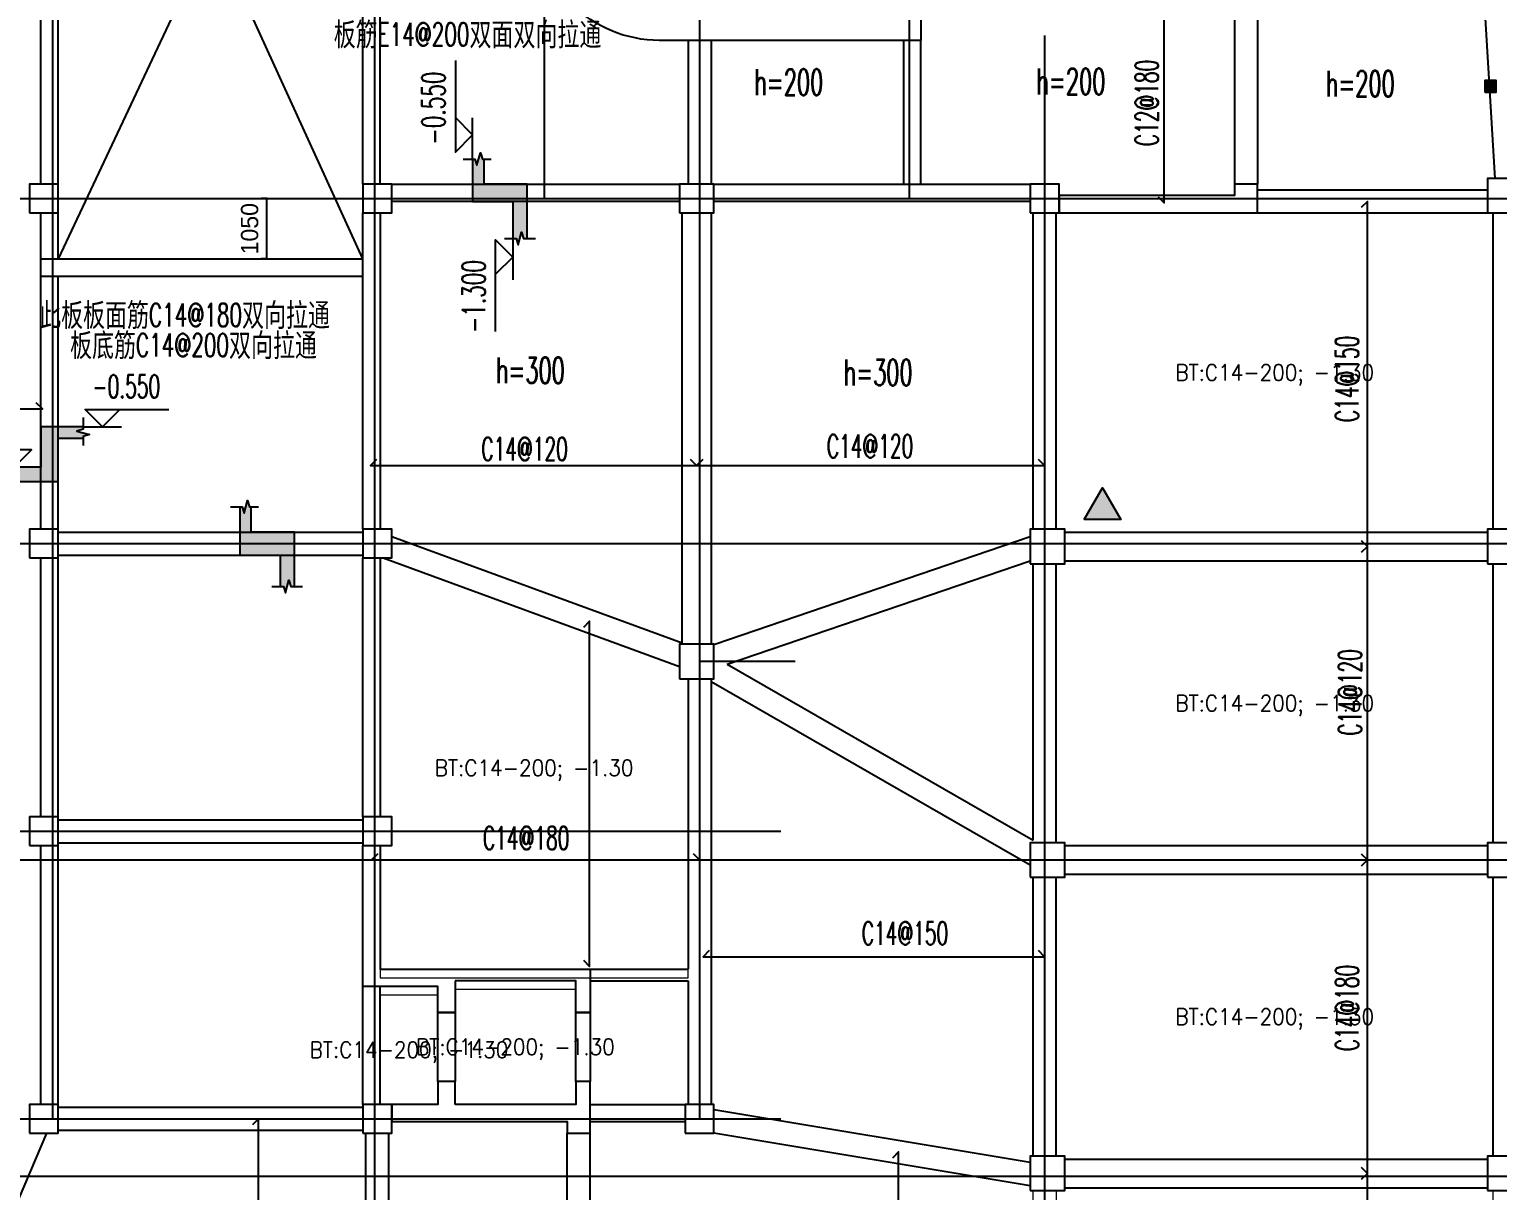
# Model space of a CAD drawing. Header units: millimetres. Extents: x 129427 to 386235, y 419441 to 703525.
# Drawn here: x 295196 to 320721, y 634745 to 654936 of the extents above; entities that cross this region are included whole.
import ezdxf
from ezdxf.enums import TextEntityAlignment as Align

# ---------------------------------------------------------------- set-up
doc = ezdxf.new("R2010")
doc.units = ezdxf.units.MM
doc.header["$LTSCALE"] = 100
for name, color, linetype in [('B-dote', 253, 'Continuous'), ('B-TEXT', 7, 'Continuous'), ('B-开洞', 7, 'Continuous'), ('B-板厚', 2, 'Continuous'), ('B-正筋文字', 7, 'Continuous'), ('B-正筋钢筋', 6, 'Continuous'), ('B-沉降观测点', 5, 'Continuous'), ('COLU', 7, 'Continuous'), ('GZ', 7, 'Continuous'), ('h填实-GZ', 254, 'Continuous'), ('h填实-板', 254, 'Continuous'), ('h斜线-墙', 7, 'Continuous'), ('h斜线-柱', 7, 'Continuous'), ('Q-门框', 6, 'Continuous'), ('WALL', 3, 'Continuous'), ('梁', 4, 'Continuous'), ('梁虚线', 4, 'Continuous')]:
    doc.layers.add(name, color=color, linetype=linetype)
doc.layers.add('floor13', color=211, linetype='Continuous', lineweight=0, true_color=0xffaaff)
doc.styles.get("Standard").update_dxf_attribs({"font": 'standard'})
doc.styles.add('汉字', font='汉字')
doc.dimstyles.get("Standard").update_dxf_attribs({"dimtxt": 300, "dimasz": 100, "dimexe": 100, "dimexo": 250, "dimgap": 100, "dimtad": 0, "dimtoh": 1, "dimdec": 0, "dimdsep": 46, "dimcen": 0.09, "dimclrt": 7, "dimadec": 0, "dimazin": 0, "dimtfac": 1, "dimtdec": 4, "dimtofl": 0, "dimtmove": 0, "dimatfit": 3, "dimfxl": 4, "dimfxlon": 1, "dimtolj": 1, "dimtzin": 0, "dimarcsym": 0})

# ---------------------------------------------------------------- blocks, each defined once
blk = doc.blocks.new('A$C7FDE0673')
at = {"layer": 'B-沉降观测点'}
blk.add_hatch(color=256, dxfattribs=at).paths.add_polyline_path([(318, 551), (0, 0), (636, 0)], flags=0)
blk.add_lwpolyline([(0, 0), (318, 551), (636, 0)], close=True, dxfattribs=at)
blk = doc.blocks.new('*D0')
at = {"layer": 'B-TEXT', "color": 0, "linetype": 'ByBlock', "lineweight": -2}
for p, q in [((299331, 651995), (299227, 651995)), ((299327, 650945), (299327, 651995)), ((299331, 650945), (299227, 650945))]:
    blk.add_line(p, q, dxfattribs=at)
for points in [[(299327, 651995), (299343, 651895), (299310, 651895)], [(299327, 650945), (299310, 651045), (299343, 651045)]]:
    blk.add_solid(points, dxfattribs=at)
at = {"layer": 'B-TEXT', "color": 7, "linetype": 'Continuous', "lineweight": -2, "insert": (299027, 651470), "char_height": 300, "width": 690, "attachment_point": 5, "rotation": 90, "style": '汉字'}
blk.add_mtext('1050', dxfattribs=at)
blk = doc.blocks.new('*D414')
at = {"layer": 'GZ', "color": 0, "linetype": 'ByBlock', "lineweight": -2}
for p, q in [((321674, 656045), (321778, 656045)), ((321678, 653845), (321678, 656045)), ((321674, 653845), (321778, 653845))]:
    blk.add_line(p, q, dxfattribs=at)
for points in [[(321678, 656045), (321695, 655945), (321661, 655945)], [(321678, 653845), (321661, 653945), (321695, 653945)]]:
    blk.add_solid(points, dxfattribs=at)
at = {"layer": 'GZ', "color": 7, "linetype": 'Continuous', "lineweight": -2, "insert": (321378, 654945), "char_height": 300, "width": 780, "attachment_point": 5, "rotation": 90, "style": '汉字'}
blk.add_mtext('2200', dxfattribs=at)

msp = doc.modelspace()

# ---------------------------------------------------------------- hatches: boundary and pattern name
at = {"layer": 'h填实-GZ'}
msp.add_hatch(color=256, dxfattribs=at).paths.add_polyline_path([(320496.5, 653844.7), (320696.5, 653844.7), (320696.5, 654044.7), (320496.5, 654044.7)], flags=0)
at = {"layer": 'h填实-板'}
for points in [[(303850.7, 651298.8), (303789.1, 651298.8), (303754.1, 651408.8), (303694.1, 651188.8), (303659.1, 651298.8), (303600.7, 651298.8), (303600.7, 651944.7), (302900.7, 651944.7), (302900.7, 652681.8), (302939.9, 652681.8), (302974.9, 652571.8), (303034.9, 652791.8), (303069.9, 652681.8), (303100.7, 652681.8), (303100.7, 652244.7), (303850.7, 652244.7)], [(294750.5, 647136.8), (294750.5, 647075.2), (295696.5, 647075.2), (295696.5, 647825.2), (296133.6, 647825.2), (296133.6, 647854.5), (296243.6, 647889.5), (296023.6, 647949.5), (296133.6, 647984.5), (296133.6, 648025.2), (295396.5, 648025.2), (295396.5, 647325.2), (294750.5, 647325.2), (294750.5, 647266.8), (294640.5, 647231.8), (294860.5, 647171.8)], [(299054.6, 646194.7), (299054.6, 646631.8), (299025.3, 646631.8), (298990.3, 646741.8), (298930.3, 646521.8), (298895.3, 646631.8), (298854.6, 646631.8), (298854.6, 645794.7), (299554.6, 645794.7), (299554.6, 645248.8), (299613, 645248.8), (299648, 645138.8), (299708, 645358.8), (299743, 645248.8), (299804.6, 645248.8), (299804.6, 646194.7)]]:
    msp.add_hatch(color=256, dxfattribs=at).paths.add_polyline_path(points, flags=0)
at = {"layer": 'h斜线-墙'}
h = msp.add_hatch(dxfattribs=at)
h.set_pattern_fill('ANSI31', color=256, scale=40, style=0)
h.set_pattern_definition([])
edge = h.paths.add_edge_path(flags=0)
edge.add_line((310396.5, 658194.7), (309496.5, 658194.7))
edge.add_line((309496.5, 658194.7), (309496.5, 655044.7))
edge.add_line((309496.5, 655044.7), (310396.5, 655044.7))
edge.add_line((310396.5, 655044.7), (310396.5, 655944.7))
edge.add_line((310396.5, 655944.7), (310696.5, 655944.7))
edge.add_line((310696.5, 655944.7), (310696.5, 654744.7))
edge.add_line((310696.5, 654744.7), (306146.5, 654744.7))
edge.add_arc((306146.5, 656894.7), 2150, 180, 270, ccw=False)
edge.add_line((303996.5, 656894.7), (303996.5, 661344.7))
edge.add_line((303996.5, 661344.7), (304296.5, 661344.7))
edge.add_line((304296.5, 661344.7), (304296.5, 656894.7))
edge.add_arc((306146.5, 656894.7), 1850, 180, 270)
edge.add_line((306146.5, 655044.7), (309196.5, 655044.7))
edge.add_line((309196.5, 655044.7), (309196.5, 658494.7))
edge.add_line((309196.5, 658494.7), (313146.5, 658494.7))
edge.add_line((313146.5, 658494.7), (313146.5, 658244.7))
edge.add_line((313146.5, 658244.7), (312546.5, 658244.7))
edge.add_line((312546.5, 658244.7), (312546.5, 656244.7))
edge.add_line((312546.5, 656244.7), (313146.5, 656244.7))
edge.add_line((313146.5, 656244.7), (313146.5, 655944.7))
edge.add_line((313146.5, 655944.7), (312096.5, 655944.7))
edge.add_line((312096.5, 655944.7), (312096.5, 656244.7))
edge.add_line((312096.5, 656244.7), (312296.5, 656244.7))
edge.add_line((312296.5, 656244.7), (312296.5, 658244.7))
edge.add_line((312296.5, 658244.7), (310696.5, 658244.7))
edge.add_line((310696.5, 658244.7), (310696.5, 656644.7))
edge.add_line((310696.5, 656644.7), (310396.5, 656644.7))
edge.add_line((310396.5, 656644.7), (310396.5, 658194.7))
h = msp.add_hatch(dxfattribs=at)
h.set_pattern_fill('ANSI31', color=256, scale=40, style=0)
h.set_pattern_definition([])
h.paths.add_polyline_path([(301496.5, 652244.7), (306496.5, 652244.7), (306496.5, 651944.7), (301496.5, 651944.7)], flags=0)
h = msp.add_hatch(dxfattribs=at)
h.set_pattern_fill('ANSI31', color=256, scale=40, style=0)
h.set_pattern_definition([])
h.paths.add_polyline_path([(307096.5, 652244.7), (312596.5, 652244.7), (312596.5, 651944.7), (307096.5, 651944.7)], flags=0)
h = msp.add_hatch(dxfattribs=at)
h.set_pattern_fill('ANSI31', color=256, scale=40, style=0)
h.set_pattern_definition([])
h.paths.add_polyline_path([(316546.5, 651744.7), (316546.5, 652244.7), (316146.5, 652244.7), (316146.5, 652044.7), (313096.5, 652044.7), (313096.5, 651744.7)], flags=0)
h = msp.add_hatch(dxfattribs=at)
h.set_pattern_fill('ANSI31', color=256, scale=40, style=0)
h.set_pattern_definition([])
h.paths.add_polyline_path([(300996.5, 651744.7), (301296.5, 651744.7), (301296.5, 646244.7), (300996.5, 646244.7)], flags=0)
h = msp.add_hatch(dxfattribs=at)
h.set_pattern_fill('ANSI31', color=256, scale=40, style=0)
h.set_pattern_definition([])
h.paths.add_polyline_path([(300996.5, 645744.7), (301296.5, 645744.7), (301296.5, 641244.7), (300996.5, 641244.7)], flags=0)
h = msp.add_hatch(dxfattribs=at)
h.set_pattern_fill('ANSI31', color=256, scale=40, style=0)
h.set_pattern_definition([])
h.paths.add_polyline_path([(302596.5, 638394.7), (302596.5, 637844.7), (302296.5, 637844.7), (302296.5, 638294.7), (300996.5, 638294.7), (300996.5, 640744.7), (301296.5, 640744.7), (301296.5, 638594.7), (304946.5, 638594.7), (304946.5, 637844.7), (304696.5, 637844.7), (304696.5, 638394.7)], flags=0)
h = msp.add_hatch(dxfattribs=at)
h.set_pattern_fill('ANSI31', color=256, scale=40, style=0)
h.set_pattern_definition([])
h.paths.add_polyline_path([(302296.5, 637844.7), (302596.5, 637844.7), (302596.5, 636644.7), (302296.5, 636644.7)], flags=0)
h = msp.add_hatch(dxfattribs=at)
h.set_pattern_fill('ANSI31', color=256, scale=40, style=0)
h.set_pattern_definition([])
h.paths.add_polyline_path([(304696.5, 637844.7), (304946.5, 637844.7), (304946.5, 636644.7), (304696.5, 636644.7)], flags=0)
h = msp.add_hatch(dxfattribs=at)
h.set_pattern_fill('ANSI31', color=256, scale=40, style=0)
h.set_pattern_definition([])
h.paths.add_polyline_path([(302596.5, 636244.7), (302596.5, 636644.7), (302296.5, 636644.7), (302296.5, 636244.7), (301496.5, 636244.7), (301496.5, 635944.7), (304546.5, 635944.7), (304546.5, 635744.7), (304946.5, 635744.7), (304946.5, 636644.7), (304696.5, 636644.7), (304696.5, 636244.7)], flags=0)
at = {"layer": 'h斜线-柱'}
h = msp.add_hatch(dxfattribs=at)
h.set_pattern_fill('ANSI31', color=256, scale=40, style=0)
h.set_pattern_definition([])
h.paths.add_polyline_path([(295196.5, 651744.7), (295696.5, 651744.7), (295696.5, 652244.7), (295196.5, 652244.7)], flags=0)
h = msp.add_hatch(dxfattribs=at)
h.set_pattern_fill('ANSI31', color=256, scale=40, style=0)
h.set_pattern_definition([])
h.paths.add_polyline_path([(300996.5, 651744.7), (301496.5, 651744.7), (301496.5, 652244.7), (300996.5, 652244.7)], flags=0)
h = msp.add_hatch(dxfattribs=at)
h.set_pattern_fill('ANSI31', color=256, scale=40, style=0)
h.set_pattern_definition([])
h.paths.add_polyline_path([(306496.5, 651744.7), (307096.5, 651744.7), (307096.5, 652244.7), (306496.5, 652244.7)], flags=0)
h = msp.add_hatch(dxfattribs=at)
h.set_pattern_fill('ANSI31', color=256, scale=40, style=0)
h.set_pattern_definition([])
h.paths.add_polyline_path([(312596.5, 651744.7), (313096.5, 651744.7), (313096.5, 652244.7), (312596.5, 652244.7)], flags=0)
h = msp.add_hatch(dxfattribs=at)
h.set_pattern_fill('ANSI31', color=256, scale=40, style=0)
h.set_pattern_definition([])
h.paths.add_polyline_path([(320546.5, 651744.7), (321146.5, 651744.7), (321146.5, 652344.7), (320546.5, 652344.7)], flags=0)
h = msp.add_hatch(dxfattribs=at)
h.set_pattern_fill('ANSI31', color=256, scale=40, style=0)
h.set_pattern_definition([])
h.paths.add_polyline_path([(295196.5, 645744.7), (295696.5, 645744.7), (295696.5, 646244.7), (295196.5, 646244.7)], flags=0)
h = msp.add_hatch(dxfattribs=at)
h.set_pattern_fill('ANSI31', color=256, scale=40, style=0)
h.set_pattern_definition([])
h.paths.add_polyline_path([(300996.5, 645744.7), (301496.5, 645744.7), (301496.5, 646244.7), (300996.5, 646244.7)], flags=0)
h = msp.add_hatch(dxfattribs=at)
h.set_pattern_fill('ANSI31', color=256, scale=40, style=0)
h.set_pattern_definition([])
h.paths.add_polyline_path([(312596.5, 645644.7), (313196.5, 645644.7), (313196.5, 646244.7), (312596.5, 646244.7)], flags=0)
h = msp.add_hatch(dxfattribs=at)
h.set_pattern_fill('ANSI31', color=256, scale=40, style=0)
h.set_pattern_definition([])
h.paths.add_polyline_path([(320546.5, 645644.7), (321146.5, 645644.7), (321146.5, 646244.7), (320546.5, 646244.7)], flags=0)
h = msp.add_hatch(dxfattribs=at)
h.set_pattern_fill('ANSI31', color=256, scale=40, style=0)
h.set_pattern_definition([])
h.paths.add_polyline_path([(306496.5, 643644.7), (307096.5, 643644.7), (307096.5, 644244.7), (306496.5, 644244.7)], flags=0)
h = msp.add_hatch(dxfattribs=at)
h.set_pattern_fill('ANSI31', color=256, scale=40, style=0)
h.set_pattern_definition([])
h.paths.add_polyline_path([(295196.5, 640744.7), (295696.5, 640744.7), (295696.5, 641244.7), (295196.5, 641244.7)], flags=0)
h = msp.add_hatch(dxfattribs=at)
h.set_pattern_fill('ANSI31', color=256, scale=40, style=0)
h.set_pattern_definition([])
h.paths.add_polyline_path([(300996.5, 640744.7), (301496.5, 640744.7), (301496.5, 641244.7), (300996.5, 641244.7)], flags=0)
h = msp.add_hatch(dxfattribs=at)
h.set_pattern_fill('ANSI31', color=256, scale=40, style=0)
h.set_pattern_definition([])
h.paths.add_polyline_path([(312596.5, 640194.7), (313196.5, 640194.7), (313196.5, 640794.7), (312596.5, 640794.7)], flags=0)
h = msp.add_hatch(dxfattribs=at)
h.set_pattern_fill('ANSI31', color=256, scale=40, style=0)
h.set_pattern_definition([])
h.paths.add_polyline_path([(320546.5, 640194.7), (321146.5, 640194.7), (321146.5, 640794.7), (320546.5, 640794.7)], flags=0)
h = msp.add_hatch(dxfattribs=at)
h.set_pattern_fill('ANSI31', color=256, scale=40, style=0)
h.set_pattern_definition([])
h.paths.add_polyline_path([(295196.5, 635744.7), (295696.5, 635744.7), (295696.5, 636244.7), (295196.5, 636244.7)], flags=0)
h = msp.add_hatch(dxfattribs=at)
h.set_pattern_fill('ANSI31', color=256, scale=40, style=0)
h.set_pattern_definition([])
h.paths.add_polyline_path([(300996.5, 635744.7), (301496.5, 635744.7), (301496.5, 636244.7), (300996.5, 636244.7)], flags=0)
h = msp.add_hatch(dxfattribs=at)
h.set_pattern_fill('ANSI31', color=256, scale=40, style=0)
h.set_pattern_definition([])
h.paths.add_polyline_path([(306596.5, 635744.7), (307096.5, 635744.7), (307096.5, 636244.7), (306596.5, 636244.7)], flags=0)
h = msp.add_hatch(dxfattribs=at)
h.set_pattern_fill('ANSI31', color=256, scale=40, style=0)
h.set_pattern_definition([])
h.paths.add_polyline_path([(312596.5, 634744.7), (313196.5, 634744.7), (313196.5, 635344.7), (312596.5, 635344.7)], flags=0)
h = msp.add_hatch(dxfattribs=at)
h.set_pattern_fill('ANSI31', color=256, scale=40, style=0)
h.set_pattern_definition([])
h.paths.add_polyline_path([(320546.5, 634744.7), (321146.5, 634744.7), (321146.5, 635344.7), (320546.5, 635344.7)], flags=0)

# ---------------------------------------------------------------- linework, layer by layer
at = {"layer": 'B-dote'}
for p, q in [((304146.5, 678069.9), (304146.5, 651994.7)), ((295596.5, 677819.9), (295596.5, 635994.7)), ((301196.5, 677819.9), (301196.5, 628994.7)), ((306846.5, 673167.5), (306846.5, 635994.7)), ((310496.5, 651994.7), (310496.5, 661144.7)), ((312846.5, 654827.1), (312846.5, 623494.7)), ((190805.6, 651994.7), (366607.1, 651994.7)), ((191046.5, 645994.7), (366607.1, 645994.7)), ((308507.9, 643944.7), (306846.5, 643944.7)), ((287346.5, 640994.7), (308257.9, 640994.7)), ((247969.5, 640494.7), (366607.1, 640494.7)), ((287346.5, 635994.7), (308257.9, 635994.7)), ((236131.7, 634994.7), (366607.1, 634994.7))]:
    msp.add_line(p, q, dxfattribs=at)
at = {"layer": 'B-TEXT'}
for p, q in [((302902.2, 652681.8), (302902.2, 653398.7)), ((303600.7, 651298.8), (303600.7, 650581.9)), ((296133.6, 648025.2), (296799.3, 648025.2))]:
    msp.add_line(p, q, dxfattribs=at)
for points in [[(302602.2, 654393.8), (302602.2, 652802), (302902.2, 653102), (302602.2, 653402)], [(302737.5, 652681.8), (302941.4, 652681.8), (302976.4, 652571.8), (303036.4, 652791.8), (303071.4, 652681.8), (303225.3, 652681.8)], [(302900.7, 652681.8), (302900.7, 651944.7), (303600.7, 651944.7), (303600.7, 651298.8)], [(303850.7, 651298.8), (303850.7, 652244.7), (303100.7, 652244.7), (303100.7, 652681.8)], [(303455.2, 651298.8), (303659.1, 651298.8), (303694.1, 651188.8), (303754.1, 651408.8), (303789.1, 651298.8), (303993.1, 651298.8)], [(303300.7, 649685.2), (303300.7, 651277), (303600.7, 650977), (303300.7, 650677)], [(296133.6, 648188.4), (296133.6, 647984.5), (296023.6, 647949.5), (296243.6, 647889.5), (296133.6, 647854.5), (296133.6, 647700.6)], [(296766.4, 648325.2), (296466.4, 648025.2), (296466.4, 648025.2), (296466.4, 648025.2), (296166.4, 648325.2), (297622.6, 648325.2)], [(296133.6, 648025.2), (295396.5, 648025.2), (295396.5, 647325.2), (294750.5, 647325.2)], [(294750.5, 647075.2), (295696.5, 647075.2), (295696.5, 647825.2), (296133.6, 647825.2)], [(294633.4, 647625.2), (294933.4, 647325.2), (294933.4, 647325.2), (294933.4, 647325.2), (295233.4, 647625.2), (293777.3, 647625.2)], [(298691.3, 646631.8), (298895.3, 646631.8), (298930.3, 646521.8), (298990.3, 646741.8), (299025.3, 646631.8), (299179.2, 646631.8)], [(298854.6, 646631.8), (298854.6, 645794.7), (299554.6, 645794.7), (299554.6, 645248.8)], [(299804.6, 645248.8), (299804.6, 646194.7), (299054.6, 646194.7), (299054.6, 646631.8)], [(299409.1, 645248.8), (299613, 645248.8), (299648, 645138.8), (299708, 645358.8), (299743, 645248.8), (299946.9, 645248.8)]]:
    msp.add_lwpolyline(points, dxfattribs=at)
at = {"layer": 'B-开洞'}
for p, q in [((300996.5, 650944.7), (295646.5, 662644.7)), ((301196.5, 662644.7), (295696.5, 650944.7))]:
    msp.add_line(p, q, dxfattribs=at)
at = {"layer": 'B-正筋钢筋'}
for points in [[(314818, 652023.6), (314924.1, 651917.5), (314924.1, 656022.8), (314818, 655916.7)], [(318351, 646050.8), (318457.1, 645944.7), (318457.1, 651944.7), (318351, 651838.7)], [(287452.6, 648442.3), (287346.5, 648336.2), (295422.1, 648336.2), (295316.1, 648442.3)], [(301232.9, 647457.7), (301126.8, 647351.7), (306796.5, 647351.7), (306690.4, 647457.7)], [(306902.5, 647457.7), (306796.5, 647351.7), (312846.5, 647351.7), (312740.4, 647457.7)], [(318351, 640600.8), (318457.1, 640494.7), (318457.1, 645944.7), (318351, 645838.7)], [(304830.8, 638750.8), (304936.9, 638644.7), (304936.9, 644643.8), (304830.8, 644537.7)], [(301252.5, 640600.8), (301146.5, 640494.7), (306846.5, 640494.7), (306740.4, 640600.8)], [(318351, 635150.8), (318457.1, 635044.7), (318457.1, 640494.7), (318351, 640388.7)], [(307016.5, 638918.3), (306910.4, 638812.2), (312846.5, 638812.2), (312740.4, 638918.3)], [(299074, 629361.8), (299180.1, 629255.7), (299180.1, 635994.7), (299074, 635888.7)], [(310201.1, 629050.8), (310307.2, 628944.7), (310307.2, 635417.9), (310201.1, 635311.9)], [(318351, 629050.8), (318457.1, 628944.7), (318457.1, 635044.7), (318351, 634938.7)]]:
    msp.add_lwpolyline(points, dxfattribs=at)
at = {"layer": 'COLU'}
for points in [[(295196.5, 651744.7), (295696.5, 651744.7), (295696.5, 652244.7), (295196.5, 652244.7)], [(300996.5, 651744.7), (301496.5, 651744.7), (301496.5, 652244.7), (300996.5, 652244.7)], [(306496.5, 651744.7), (307096.5, 651744.7), (307096.5, 652244.7), (306496.5, 652244.7)], [(312596.5, 651744.7), (313096.5, 651744.7), (313096.5, 652244.7), (312596.5, 652244.7)], [(320546.5, 651744.7), (321146.5, 651744.7), (321146.5, 652344.7), (320546.5, 652344.7)], [(295196.5, 645744.7), (295696.5, 645744.7), (295696.5, 646244.7), (295196.5, 646244.7)], [(300996.5, 645744.7), (301496.5, 645744.7), (301496.5, 646244.7), (300996.5, 646244.7)], [(312596.5, 645644.7), (313196.5, 645644.7), (313196.5, 646244.7), (312596.5, 646244.7)], [(320546.5, 645644.7), (321146.5, 645644.7), (321146.5, 646244.7), (320546.5, 646244.7)], [(306496.5, 643644.7), (307096.5, 643644.7), (307096.5, 644244.7), (306496.5, 644244.7)], [(295196.5, 640744.7), (295696.5, 640744.7), (295696.5, 641244.7), (295196.5, 641244.7)], [(300996.5, 640744.7), (301496.5, 640744.7), (301496.5, 641244.7), (300996.5, 641244.7)], [(312596.5, 640194.7), (313196.5, 640194.7), (313196.5, 640794.7), (312596.5, 640794.7)], [(320546.5, 640194.7), (321146.5, 640194.7), (321146.5, 640794.7), (320546.5, 640794.7)], [(295196.5, 635744.7), (295696.5, 635744.7), (295696.5, 636244.7), (295196.5, 636244.7)], [(300996.5, 635744.7), (301496.5, 635744.7), (301496.5, 636244.7), (300996.5, 636244.7)], [(306596.5, 635744.7), (307096.5, 635744.7), (307096.5, 636244.7), (306596.5, 636244.7)], [(312596.5, 634744.7), (313196.5, 634744.7), (313196.5, 635344.7), (312596.5, 635344.7)], [(320546.5, 634744.7), (321146.5, 634744.7), (321146.5, 635344.7), (320546.5, 635344.7)]]:
    msp.add_lwpolyline(points, close=True, dxfattribs=at)
at = {"layer": 'floor13'}
for p, q in [((306496.5, 651944.7), (301496.5, 651944.7)), ((301496.5, 651944.7), (301496.5, 651744.7)), ((306496.5, 651744.7), (306496.5, 651944.7)), ((312596.5, 651944.7), (307096.5, 651944.7)), ((307096.5, 651944.7), (307096.5, 651744.7)), ((312596.5, 651744.7), (312596.5, 651944.7)), ((301496.5, 651744.7), (301296.5, 651744.7)), ((301296.5, 651744.7), (301296.5, 646244.7)), ((306546.5, 651744.7), (306496.5, 651744.7)), ((306546.5, 644267.5), (306546.5, 651744.7)), ((307096.5, 651744.7), (307046.5, 651744.7)), ((307046.5, 651744.7), (307046.5, 644244.7)), ((312646.5, 651744.7), (312596.5, 651744.7)), ((312646.5, 646244.7), (312646.5, 651744.7)), ((313096.5, 651744.7), (313046.5, 651744.7)), ((313046.5, 651744.7), (313046.5, 646244.7)), ((316146.5, 651744.7), (313096.5, 651744.7)), ((316746.5, 651744.7), (316146.5, 651744.7)), ((320546.5, 651744.7), (316746.5, 651744.7)), ((320646.5, 651744.7), (320546.5, 651744.7)), ((320646.5, 646244.7), (320646.5, 651744.7)), ((301296.5, 646244.7), (301496.5, 646244.7)), ((301496.5, 646244.7), (301496.5, 646116.2)), ((301496.5, 646116.2), (306546.5, 644267.5)), ((307105.9, 644244.7), (312596.5, 646120.6)), ((312596.5, 646120.6), (312596.5, 646244.7)), ((312596.5, 646244.7), (312646.5, 646244.7)), ((313046.5, 646244.7), (313196.5, 646244.7)), ((313196.5, 646244.7), (313196.5, 646194.7)), ((313196.5, 646194.7), (320546.5, 646194.7)), ((320546.5, 646194.7), (320546.5, 646244.7)), ((320546.5, 646244.7), (320646.5, 646244.7)), ((301347.6, 645744.7), (301296.5, 645744.7)), ((301296.5, 645744.7), (301296.5, 641244.7)), ((306496.5, 643859.8), (301347.6, 645744.7)), ((313196.5, 645644.7), (313046.5, 645644.7)), ((313046.5, 645644.7), (313046.5, 640794.7)), ((320546.5, 645694.7), (313196.5, 645694.7)), ((313196.5, 645694.7), (313196.5, 645644.7)), ((320546.5, 645644.7), (320546.5, 645694.7)), ((320646.5, 645644.7), (320546.5, 645644.7)), ((320646.5, 640794.7), (320646.5, 645644.7)), ((307046.5, 644244.7), (307105.9, 644244.7)), ((306496.5, 643644.7), (306496.5, 643859.8)), ((306646.5, 643644.7), (306496.5, 643644.7)), ((306646.5, 638444.7), (306646.5, 643644.7)), ((301296.5, 641244.7), (301496.5, 641244.7)), ((301496.5, 641244.7), (301496.5, 640744.7)), ((301496.5, 640744.7), (301296.5, 640744.7)), ((301296.5, 640744.7), (301296.5, 638444.7)), ((313046.5, 640794.7), (313196.5, 640794.7)), ((313196.5, 640794.7), (313196.5, 640744.7)), ((313196.5, 640744.7), (320546.5, 640744.7)), ((320546.5, 640744.7), (320546.5, 640794.7)), ((320546.5, 640794.7), (320646.5, 640794.7)), ((313196.5, 640194.7), (313046.5, 640194.7)), ((313046.5, 640194.7), (313046.5, 635344.7)), ((320546.5, 640244.7), (313196.5, 640244.7)), ((313196.5, 640244.7), (313196.5, 640194.7)), ((320546.5, 640194.7), (320546.5, 640244.7)), ((320646.5, 640194.7), (320546.5, 640194.7)), ((320646.5, 635344.7), (320646.5, 640194.7)), ((301296.5, 638444.7), (304946.5, 638444.7)), ((304946.5, 638444.7), (306646.5, 638444.7)), ((302296.5, 638144.7), (301296.5, 638144.7)), ((301296.5, 638144.7), (301296.5, 636244.7)), ((302296.5, 637844.7), (302296.5, 638144.7)), ((304696.5, 638244.7), (302596.5, 638244.7)), ((302596.5, 638244.7), (302596.5, 637844.7)), ((304696.5, 637844.7), (304696.5, 638244.7)), ((302296.5, 636644.7), (302296.5, 637844.7)), ((302596.5, 637844.7), (302596.5, 636644.7)), ((304696.5, 636644.7), (304696.5, 637844.7)), ((302296.5, 636244.7), (302296.5, 636644.7)), ((302596.5, 636644.7), (302596.5, 636244.7)), ((304696.5, 636244.7), (304696.5, 636644.7)), ((301296.5, 636244.7), (301496.5, 636244.7)), ((301496.5, 636244.7), (302296.5, 636244.7)), ((302596.5, 636244.7), (304696.5, 636244.7)), ((306596.5, 635944.7), (304946.5, 635944.7)), ((304946.5, 635944.7), (304946.5, 635744.7)), ((306596.5, 635744.7), (306596.5, 635944.7)), ((304946.5, 635744.7), (304946.5, 629244.7)), ((307129.9, 635744.7), (306596.5, 635744.7)), ((312596.5, 634833.6), (307129.9, 635744.7)), ((313046.5, 635344.7), (313196.5, 635344.7)), ((313196.5, 635344.7), (313196.5, 635294.7)), ((320546.5, 635294.7), (320546.5, 635344.7)), ((320546.5, 635344.7), (320646.5, 635344.7)), ((313196.5, 635294.7), (320546.5, 635294.7)), ((312596.5, 634744.7), (312596.5, 634833.6)), ((312646.5, 634744.7), (312596.5, 634744.7)), ((312646.5, 629244.7), (312646.5, 634744.7)), ((313196.5, 634744.7), (313046.5, 634744.7)), ((313046.5, 634744.7), (313046.5, 629244.7)), ((320546.5, 634794.7), (313196.5, 634794.7)), ((313196.5, 634794.7), (313196.5, 634744.7)), ((320546.5, 634744.7), (320546.5, 634794.7)), ((320646.5, 634744.7), (320546.5, 634744.7)), ((320646.5, 629244.7), (320646.5, 634744.7))]:
    msp.add_line(p, q, dxfattribs=at)
at = {"layer": 'GZ'}
msp.add_lwpolyline([(320496.5, 653844.7), (320696.5, 653844.7), (320696.5, 654044.7), (320496.5, 654044.7)], close=True, dxfattribs=at)
at = {"layer": 'Q-门框'}
for points in [[(302296.5, 637844.7), (302596.5, 637844.7), (302596.5, 636644.7), (302296.5, 636644.7)], [(304696.5, 637844.7), (304946.5, 637844.7), (304946.5, 636644.7), (304696.5, 636644.7)]]:
    msp.add_lwpolyline(points, close=True, dxfattribs=at)
at = {"layer": 'WALL'}
msp.add_lwpolyline([(310696.5, 655944.7), (310696.5, 654744.7), (306146.5, 654744.7, -0.4142136), (303996.5, 656894.7)], format="xyb", dxfattribs=at)
for points in [[(301496.5, 652244.7), (306496.5, 652244.7), (306496.5, 651944.7), (301496.5, 651944.7)], [(307096.5, 652244.7), (312596.5, 652244.7), (312596.5, 651944.7), (307096.5, 651944.7)], [(316546.5, 651744.7), (316546.5, 652244.7), (316146.5, 652244.7), (316146.5, 652044.7), (313096.5, 652044.7), (313096.5, 651744.7)], [(300996.5, 651744.7), (301296.5, 651744.7), (301296.5, 646244.7), (300996.5, 646244.7)], [(300996.5, 645744.7), (301296.5, 645744.7), (301296.5, 641244.7), (300996.5, 641244.7)]]:
    msp.add_lwpolyline(points, close=True, dxfattribs=at)
for points in [[(302596.5, 638394.7), (302596.5, 637844.7), (302296.5, 637844.7), (302296.5, 638294.7), (300996.5, 638294.7), (300996.5, 640744.7), (301296.5, 640744.7), (301296.5, 638594.7), (304946.5, 638594.7), (304946.5, 637844.7), (304696.5, 637844.7), (304696.5, 638394.7), (302596.5, 638394.7)], [(302596.5, 636244.7), (302596.5, 636644.7), (302296.5, 636644.7), (302296.5, 636244.7), (301496.5, 636244.7), (301496.5, 635944.7), (304546.5, 635944.7), (304546.5, 635744.7), (304946.5, 635744.7), (304946.5, 636644.7), (304696.5, 636644.7), (304696.5, 636244.7), (302596.5, 636244.7)]]:
    msp.add_lwpolyline(points, dxfattribs=at)
at = {"layer": '梁'}
for p, q in [((295696.5, 652244.7), (295696.5, 657344.7)), ((300996.5, 652244.7), (300996.5, 657344.7)), ((307046.5, 654744.7), (307046.5, 652244.7)), ((295396.5, 646244.7), (295396.5, 651744.7)), ((295696.5, 650944.7), (295696.5, 651744.7)), ((295396.5, 650944.7), (300996.5, 650944.7)), ((295396.5, 650644.7), (300996.5, 650644.7)), ((295696.5, 645794.7), (300996.5, 645794.7))]:
    msp.add_line(p, q, dxfattribs=at)
at = {"layer": '梁虚线'}
for p, q in [((295396.5, 652244.7), (295396.5, 657344.7)), ((301296.5, 652244.7), (301296.5, 656794.7)), ((316146.5, 655744.7), (316146.5, 652244.7)), ((316546.5, 655744.7), (316546.5, 652244.7)), ((320452.4, 655944.7), (320674.6, 652344.7)), ((306646.5, 654744.7), (306646.5, 652244.7)), ((310396.5, 652244.7), (310396.5, 654744.7)), ((310696.5, 652244.7), (310696.5, 654744.7)), ((316546.5, 652144.7), (320546.5, 652144.7)), ((306546.5, 644244.7), (306546.5, 651744.7)), ((307046.5, 651744.7), (307046.5, 644244.7)), ((312646.5, 646244.7), (312646.5, 651744.7)), ((313046.5, 646244.7), (313046.5, 651744.7)), ((316546.5, 651744.7), (320546.5, 651744.7)), ((320646.5, 646244.7), (320646.5, 651744.7)), ((295696.5, 646244.7), (295696.5, 650644.7)), ((295696.5, 646194.7), (300996.5, 646194.7)), ((301496.5, 646116.2), (306546.5, 644267.5)), ((307096.5, 644241.5), (312596.5, 646120.6)), ((313196.5, 646194.7), (320546.5, 646194.7)), ((295396.5, 641244.7), (295396.5, 645744.7)), ((295696.5, 641244.7), (295696.5, 645744.7)), ((301347.6, 645744.7), (306496.5, 643859.8)), ((307328.7, 643898.1), (312596.5, 645697.9)), ((312646.5, 640840.4), (312646.5, 645644.7)), ((313046.5, 640794.7), (313046.5, 645644.7)), ((313196.5, 645694.7), (320546.5, 645694.7)), ((320646.5, 640794.7), (320646.5, 645644.7)), ((307328.7, 643898.1), (312646.5, 640840.4)), ((306646.5, 643644.7), (306646.5, 638594.7)), ((307046.5, 643644.7), (307046.5, 636244.7)), ((307046.5, 643599), (312596.5, 640407.8)), ((295696.5, 641194.7), (300996.5, 641194.7)), ((295396.5, 636244.7), (295396.5, 640744.7)), ((295696.5, 640794.7), (300996.5, 640794.7)), ((295696.5, 636244.7), (295696.5, 640744.7)), ((313196.5, 640744.7), (320546.5, 640744.7)), ((312646.5, 635344.7), (312646.5, 640194.7)), ((313046.5, 635344.7), (313046.5, 640194.7)), ((313196.5, 640244.7), (320546.5, 640244.7)), ((320646.5, 635344.7), (320646.5, 640194.7)), ((304946.5, 638594.7), (306646.5, 638594.7)), ((304946.5, 638394.7), (306646.5, 638394.7)), ((306646.5, 638394.7), (306646.5, 636244.7)), ((300996.5, 636244.7), (300996.5, 638294.7)), ((301296.5, 636244.7), (301296.5, 638294.7)), ((295696.5, 636194.7), (300996.5, 636194.7)), ((304946.5, 636244.7), (306596.5, 636244.7)), ((307096.5, 636155.8), (312596.5, 635239.1)), ((304946.5, 635944.7), (306596.5, 635944.7)), ((293087, 630083.2), (295500, 635745)), ((295696.5, 635794.7), (300996.5, 635794.7)), ((301046.5, 629244.7), (301046.5, 635744.7)), ((301446.5, 629244.7), (301446.5, 635744.7)), ((304546.5, 629244.7), (304546.5, 635744.7)), ((304946.5, 629244.7), (304946.5, 635744.7)), ((307096.5, 635750.3), (312596.5, 634833.6)), ((313196.5, 635294.7), (320546.5, 635294.7)), ((313196.5, 634794.7), (320546.5, 634794.7))]:
    msp.add_line(p, q, dxfattribs=at)

# ---------------------------------------------------------------- block references
at = {"layer": 'B-沉降观测点'}
msp.add_blockref('A$C7FDE0673', (313534.4, 646416), dxfattribs=at)

# ---------------------------------------------------------------- texts
at = {"layer": 'B-TEXT'}
for s, rotation, width, p in [('板筋E14@200双面双向拉通', 360, 0.7, (305139.3, 654529.1)), ('-0.550', 90, 0.7, (302542.2, 654201.6)), ('-1.300', 90, 0.7, (303240.7, 650924.2)), ('此板板面筋C14@180双向拉通', 360, 0.7, (300421.2, 649650)), ('板底筋C14@200双向拉通', 360, 0.7, (300195.1, 649125.8)), ('-0.550', 360, 0.65, (297471.3, 648407.4))]:
    msp.add_text(s, height=400, rotation=rotation, dxfattribs=dict(at, width=width)).set_placement(p, align=Align.BOTTOM_RIGHT)
at = {"layer": 'B-板厚', "width": 0.65}
for p in [(307797.7, 653792.4), (312702.6, 653806), (317733.6, 653766.3)]:
    msp.add_text('h=200', height=450, dxfattribs=at).set_placement(p)
at = {"layer": 'B-正筋文字', "width": 0.65}
for s, rotation, p in [('C12@180', 90, (314822.5, 652904.6)), ('C14@150', 90, (318302.4, 648107.3)), ('C14@120', 360, (303054.1, 647440.5)), ('C14@120', 360, (309060.6, 647488.9)), ('C14@120', 90, (318355.5, 642655.9)), ('C14@180', 360, (303082.1, 640676)), ('C14@150', 360, (309667.6, 639020.4)), ('C14@180', 90, (318305.2, 637168.8))]:
    msp.add_text(s, height=400, rotation=rotation, dxfattribs=at).set_placement(p)
at = {"layer": 'floor13', "width": 0.65}
for p in [(303305.8, 648781.8), (309352.2, 648744)]:
    msp.add_text('h=300', height=450, rotation=360, dxfattribs=at).set_placement(p)
at = {"layer": 'floor13'}
for p in [(316846.5, 648969.7), (316846.5, 643219.7), (303971.5, 642094.7), (316846.5, 637769.7), (303646.5, 637244.7), (301796.5, 637194.7)]:
    msp.add_text('BT:C14-200; -1.30', height=280, dxfattribs=at).set_placement(p, align=Align.MIDDLE_CENTER)

# ---------------------------------------------------------------- dimensions: what is measured, and where the dimension line sits
at = {"layer": 'B-TEXT'}
dim = msp.add_linear_dim(base=(299326.7, 651994.7), p1=(299624.1, 650944.7), p2=(299624.1, 651994.7), angle=90, dimstyle='Standard', dxfattribs=at)
dim.commit()
dim.dimension.update_dxf_attribs({"geometry": '*D0', "text_midpoint": (299026.7, 651469.7)})
at = {"layer": 'GZ'}
dim = msp.add_linear_dim(base=(321678.1, 656044.7), p1=(320696.5, 653844.7), p2=(320696.5, 656044.7), angle=90, dimstyle='Standard', dxfattribs=at)
dim.commit()
dim.dimension.update_dxf_attribs({"geometry": '*D414', "text_midpoint": (321378.1, 654944.7)})

doc.saveas('drawing.dxf')
